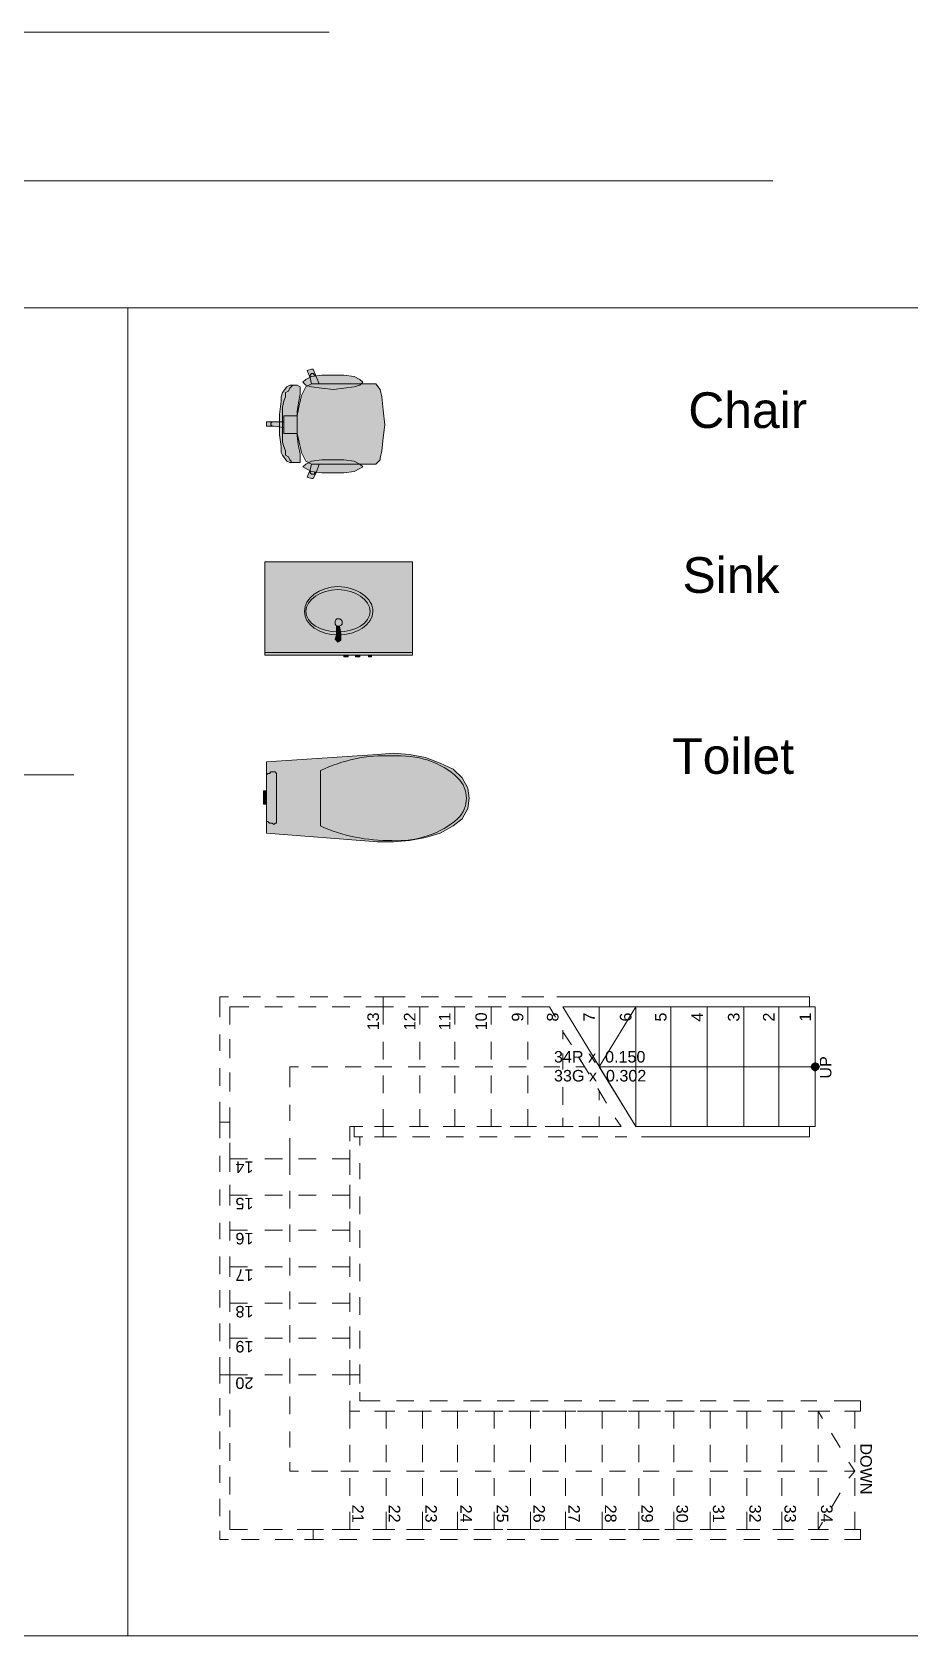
# Model space of a CAD drawing. Header units: inches. Extents: x 0.12 to 8.16, y 2.81 to 8.2.
# Drawn here: x 5.439 to 6.441, y 2.805 to 4.637 of the extents above; entities that cross this region are included whole.
import ezdxf

# ---------------------------------------------------------------- set-up
doc = ezdxf.new("R2010")
doc.units = ezdxf.units.IN
doc.header["$MEASUREMENT"] = 0
for name, color, linetype, true_color in [('PDF_Geometry', 7, 'Continuous', 0x029e21), ('PDF_Solid Fills', 7, 'Continuous', 0xffffff), ('PDF_Text', 7, 'Continuous', 0x5555ff)]:
    doc.layers.add(name, color=color, linetype=linetype, true_color=true_color)
doc.styles.add('PDF F1', font='arial.ttf')
doc.styles.add('PDF F2', font='arial.ttf')

msp = doc.modelspace()

# ---------------------------------------------------------------- hatches: boundary and pattern name
at = {"layer": 'PDF_Solid Fills', "transparency": 33554559}
for points in [[(5.8133, 4.235), (5.8217, 4.235), (5.83, 4.235), (5.8317, 4.235), (5.8367, 4.2283), (5.8367, 4.2283), (5.8383, 4.22), (5.84, 4.205), (5.84, 4.205), (5.8417, 4.1883), (5.7067, 4.1883), (5.7067, 4.1917), (5.7067, 4.1917), (5.715, 4.1917), (5.7267, 4.1917), (5.7267, 4.1983), (5.7333, 4.1983), (5.7417, 4.1983), (5.7433, 4.2067), (5.7467, 4.2217), (5.7517, 4.2317), (5.7583, 4.235), (5.7567, 4.2417), (5.7533, 4.25), (5.7533, 4.25), (5.7583, 4.2517), (5.76, 4.2517), (5.7633, 4.2433), (5.7667, 4.235)], [(5.7217, 4.2), (5.7233, 4.215), (5.7233, 4.22), (5.725, 4.225), (5.73, 4.2317), (5.7333, 4.2333), (5.7417, 4.2333), (5.745, 4.2317), (5.745, 4.2283), (5.745, 4.2233), (5.7433, 4.2133), (5.7417, 4.2033), (5.7417, 4.1883), (5.7217, 4.1883)], [(5.7833, 4.245), (5.795, 4.245), (5.8067, 4.2433), (5.8133, 4.24), (5.8167, 4.2367), (5.8133, 4.2333), (5.8067, 4.2317), (5.795, 4.23), (5.7833, 4.2283), (5.77, 4.23), (5.7583, 4.2317), (5.7517, 4.2333), (5.7483, 4.2367), (5.7517, 4.24), (5.7583, 4.2433), (5.77, 4.245)], [(5.8133, 4.1433), (5.7667, 4.1433), (5.7633, 4.1333), (5.76, 4.1267), (5.7583, 4.1267), (5.7533, 4.1283), (5.7533, 4.1283), (5.7567, 4.1367), (5.7583, 4.1433), (5.7517, 4.1467), (5.7467, 4.1567), (5.7433, 4.1717), (5.7417, 4.1783), (5.7333, 4.1783), (5.7267, 4.1783), (5.7267, 4.185), (5.715, 4.1867), (5.7067, 4.1867), (5.7067, 4.1867), (5.7067, 4.1883), (5.8417, 4.1883), (5.84, 4.1733), (5.84, 4.1733), (5.8383, 4.1583), (5.8367, 4.15), (5.8367, 4.1483), (5.8317, 4.1433), (5.83, 4.1433), (5.8217, 4.1433)], [(5.7217, 4.1767), (5.7217, 4.1883), (5.7417, 4.1883), (5.7417, 4.175), (5.7433, 4.1633), (5.745, 4.155), (5.745, 4.15), (5.745, 4.145), (5.7417, 4.145), (5.7333, 4.145), (5.73, 4.1467), (5.725, 4.1533), (5.7233, 4.1567), (5.7233, 4.1633)], [(5.7833, 4.1333), (5.77, 4.1333), (5.7583, 4.135), (5.7517, 4.1383), (5.7483, 4.14), (5.7517, 4.1433), (5.7583, 4.1467), (5.77, 4.1483), (5.7833, 4.1483), (5.795, 4.1483), (5.8067, 4.1467), (5.8133, 4.1433), (5.8167, 4.14), (5.8133, 4.1383), (5.8067, 4.135), (5.795, 4.1333)], [(5.7917, 3.9433), (5.7917, 3.9417), (5.7883, 3.94), (5.7867, 3.9417), (5.785, 3.9433), (5.7867, 3.9483), (5.7867, 3.95), (5.7867, 3.9583), (5.7883, 3.9583), (5.7883, 3.9583), (5.79, 3.9583), (5.79, 3.9583), (5.7917, 3.95), (5.7917, 3.9483)], [(5.87, 3.7133), (5.8517, 3.7117), (5.8333, 3.7117), (5.7067, 3.7217), (5.7067, 3.8033), (5.8333, 3.8117), (5.8517, 3.8133), (5.87, 3.8117), (5.8883, 3.8083), (5.905, 3.8017), (5.92, 3.795), (5.93, 3.785), (5.9367, 3.7733), (5.9383, 3.7617), (5.9367, 3.75), (5.93, 3.7383), (5.92, 3.73), (5.905, 3.7217), (5.8883, 3.7167)], [(5.7067, 3.7367), (5.7067, 3.7867), (5.7067, 3.7883), (5.7083, 3.79), (5.71, 3.79), (5.71, 3.79), (5.7117, 3.7917), (5.7133, 3.7917), (5.715, 3.7917), (5.715, 3.7917), (5.7167, 3.7917), (5.7167, 3.7917), (5.7183, 3.79), (5.7183, 3.7883), (5.7183, 3.7883), (5.7183, 3.7867), (5.7183, 3.785), (5.7183, 3.7833), (5.7183, 3.7783), (5.7183, 3.7733), (5.7183, 3.7667), (5.7183, 3.7617), (5.7183, 3.7567), (5.7183, 3.7517), (5.7183, 3.7467), (5.7183, 3.7417), (5.7183, 3.74), (5.7183, 3.7383), (5.7183, 3.7367), (5.7183, 3.735), (5.7183, 3.7333), (5.7167, 3.7333), (5.7167, 3.7333), (5.715, 3.7317), (5.715, 3.7317), (5.7133, 3.7333), (5.7117, 3.7333), (5.71, 3.7333), (5.71, 3.7333), (5.7083, 3.735), (5.7067, 3.735)]]:
    msp.add_hatch(color=256, dxfattribs=at).paths.add_polyline_path(points)
at = {"layer": 'PDF_Solid Fills', "true_color": 0xaaaaff, "transparency": 33554559}
msp.add_hatch(color=161, dxfattribs=at).paths.add_polyline_path([(6.3333, 3.46), (6.3367, 3.4583), (6.3383, 3.455), (6.3367, 3.4517), (6.3333, 3.45), (6.33, 3.4517), (6.3283, 3.455), (6.33, 3.4583)])

# ---------------------------------------------------------------- linework, layer by layer
at = {"layer": 'PDF_Geometry', "color": 253, "lineweight": 9, "true_color": 0xaaaaaa}
msp.add_lwpolyline([(4.22, 4.6367), (5.7783, 4.6367)], dxfattribs=at)
at = {"layer": 'PDF_Geometry', "color": 7, "lineweight": 13}
for points in [[(4.7517, 4.4667), (6.285, 4.4667)], [(3.6, 3.7883), (5.4867, 3.7883)]]:
    msp.add_lwpolyline(points, dxfattribs=at)
at = {"layer": 'PDF_Geometry', "color": 1, "lineweight": 13}
msp.add_lwpolyline([(8.1583, 2.805), (0.12, 2.805), (0.12, 4.3217), (3.5, 4.3217), (8.1583, 4.3217)], close=True, dxfattribs=at)
msp.add_lwpolyline([(5.5483, 4.3217), (5.5483, 2.805)], dxfattribs=at)
at = {"layer": 'PDF_Geometry', "lineweight": 9}
for points in [[(5.7667, 4.235), (5.7633, 4.2433), (5.7617, 4.245), (5.76, 4.2467), (5.7583, 4.2467), (5.7567, 4.245), (5.7567, 4.2433), (5.7567, 4.2417), (5.7533, 4.25), (5.7583, 4.2517), (5.76, 4.2517), (5.7633, 4.2433)], [(5.7533, 4.25), (5.7533, 4.25)], [(5.7367, 4.145), (5.735, 4.145), (5.735, 4.1467), (5.7333, 4.1483), (5.7317, 4.1517), (5.7283, 4.1533), (5.7283, 4.1583), (5.7267, 4.1633), (5.725, 4.1683), (5.725, 4.175), (5.725, 4.1817), (5.725, 4.1883), (5.725, 4.195), (5.725, 4.2017), (5.725, 4.2083), (5.7267, 4.215), (5.7283, 4.22), (5.7283, 4.225), (5.7317, 4.2267), (5.7333, 4.23), (5.735, 4.2317), (5.7367, 4.2333)], [(5.735, 4.2317), (5.735, 4.2317)], [(5.7583, 4.235), (5.7517, 4.2317), (5.7467, 4.2217), (5.7433, 4.2067), (5.7417, 4.1983), (5.7417, 4.1883), (5.7417, 4.1783), (5.7433, 4.1717), (5.7467, 4.1567), (5.7517, 4.1467), (5.7583, 4.1433)], [(5.7567, 4.245), (5.7567, 4.245)], [(5.7567, 4.2417), (5.7583, 4.235), (5.7667, 4.235), (5.8133, 4.235), (5.8217, 4.235), (5.83, 4.235), (5.8317, 4.235), (5.8367, 4.2283), (5.8383, 4.22), (5.84, 4.205), (5.8417, 4.1883), (5.84, 4.1733), (5.8383, 4.1583), (5.8367, 4.15), (5.8367, 4.1483), (5.8317, 4.1433), (5.83, 4.1433), (5.8217, 4.1433), (5.8133, 4.1433), (5.7667, 4.1433), (5.7583, 4.1433), (5.7567, 4.1367)], [(5.7583, 4.235), (5.7583, 4.235)], [(5.7617, 4.245), (5.7617, 4.245)], [(5.8367, 4.2283), (5.8367, 4.2283)], [(5.7417, 4.1983), (5.7333, 4.1983), (5.7267, 4.1983), (5.7267, 4.1917), (5.7267, 4.1883), (5.7267, 4.185), (5.7267, 4.1783), (5.7333, 4.1783), (5.7417, 4.1783)], [(5.84, 4.205), (5.84, 4.205)], [(5.715, 4.1867), (5.7067, 4.1867), (5.7067, 4.1883), (5.7067, 4.1917), (5.715, 4.1917)], [(5.7067, 4.1917), (5.7067, 4.1917)], [(5.7067, 4.1867), (5.7067, 4.1867)], [(5.7267, 4.185), (5.715, 4.1867), (5.7133, 4.1867), (5.7117, 4.1883), (5.7117, 4.19), (5.7133, 4.1917), (5.715, 4.1917), (5.7267, 4.1917)], [(5.7117, 4.1883), (5.7117, 4.1883)], [(5.7133, 4.1917), (5.7133, 4.1917)], [(5.7133, 4.1867), (5.7133, 4.1867)], [(5.84, 4.1733), (5.84, 4.1733)], [(5.7667, 4.1433), (5.7633, 4.1333), (5.7617, 4.1333), (5.7617, 4.1317), (5.76, 4.1317), (5.7583, 4.1317), (5.7567, 4.1333), (5.7567, 4.135), (5.7567, 4.1367), (5.7533, 4.1283), (5.7583, 4.1267), (5.76, 4.1267), (5.7633, 4.1333)], [(5.7583, 4.1433), (5.7583, 4.1433)], [(5.7533, 4.1283), (5.7533, 4.1283)], [(5.7567, 4.1333), (5.7567, 4.1333)]]:
    msp.add_lwpolyline(points, dxfattribs=at)
for points in [[(5.7433, 4.2133), (5.7417, 4.2033), (5.7417, 4.1883), (5.7417, 4.175), (5.7433, 4.1633), (5.745, 4.155), (5.745, 4.15), (5.745, 4.145), (5.7417, 4.145), (5.7333, 4.145), (5.73, 4.1467), (5.725, 4.1533), (5.7233, 4.1567), (5.7233, 4.1633), (5.7217, 4.1767), (5.7217, 4.1883), (5.7217, 4.2), (5.7233, 4.215), (5.7233, 4.22), (5.725, 4.225), (5.73, 4.2317), (5.7333, 4.2333), (5.7417, 4.2333), (5.745, 4.2317), (5.745, 4.2283), (5.745, 4.2233)], [(5.7833, 4.245), (5.77, 4.245), (5.7583, 4.2433), (5.7517, 4.24), (5.7483, 4.2367), (5.7517, 4.2333), (5.7583, 4.2317), (5.77, 4.23), (5.7833, 4.2283), (5.795, 4.23), (5.8067, 4.2317), (5.8133, 4.2333), (5.8167, 4.2367), (5.8133, 4.24), (5.8067, 4.2433), (5.795, 4.245)], [(5.7833, 4.1333), (5.77, 4.1333), (5.7583, 4.135), (5.7517, 4.1383), (5.7483, 4.14), (5.7517, 4.1433), (5.7583, 4.1467), (5.77, 4.1483), (5.7833, 4.1483), (5.795, 4.1483), (5.8067, 4.1467), (5.8133, 4.1433), (5.8167, 4.14), (5.8133, 4.1383), (5.8067, 4.135), (5.795, 4.1333)]]:
    msp.add_lwpolyline(points, close=True, dxfattribs=at)
at = {"layer": 'PDF_Geometry', "color": 6, "lineweight": 9}
for points in [[(5.8733, 3.925), (5.8733, 4.0317), (5.705, 4.0317), (5.705, 3.925)], [(5.7917, 3.9433), (5.7917, 3.9483), (5.7917, 3.95), (5.79, 3.9583), (5.7883, 3.9583), (5.7867, 3.9583), (5.7867, 3.95), (5.7867, 3.9483), (5.785, 3.9433), (5.7867, 3.9417), (5.7883, 3.94), (5.7917, 3.9417)], [(5.8, 3.925), (5.795, 3.925), (5.795, 3.9233), (5.8, 3.9233)], [(5.8133, 3.925), (5.8083, 3.925), (5.8083, 3.9233), (5.8133, 3.9233)], [(5.8267, 3.925), (5.8233, 3.925), (5.8233, 3.9233), (5.8267, 3.9233)], [(5.87, 3.7133), (5.8883, 3.7167), (5.905, 3.7217), (5.92, 3.73), (5.93, 3.7383), (5.9367, 3.75), (5.9383, 3.7617), (5.9367, 3.7733), (5.93, 3.785), (5.92, 3.795), (5.905, 3.8017), (5.8883, 3.8083), (5.87, 3.8117), (5.8517, 3.8133), (5.8333, 3.8117), (5.7067, 3.8033), (5.7067, 3.7217), (5.8333, 3.7117), (5.8517, 3.7117)], [(5.7067, 3.7367), (5.7067, 3.735), (5.7083, 3.735), (5.71, 3.7333), (5.7117, 3.7333), (5.7133, 3.7333), (5.715, 3.7317), (5.7167, 3.7333), (5.7183, 3.7333), (5.7183, 3.735), (5.7183, 3.7367), (5.7183, 3.7383), (5.7183, 3.74), (5.7183, 3.7417), (5.7183, 3.7467), (5.7183, 3.7517), (5.7183, 3.7567), (5.7183, 3.7617), (5.7183, 3.7667), (5.7183, 3.7733), (5.7183, 3.7783), (5.7183, 3.7833), (5.7183, 3.785), (5.7183, 3.7867), (5.7183, 3.7883), (5.7183, 3.79), (5.7167, 3.7917), (5.715, 3.7917), (5.7133, 3.7917), (5.7117, 3.7917), (5.71, 3.79), (5.7083, 3.79), (5.7067, 3.7883), (5.7067, 3.7867)], [(5.7033, 3.765), (5.7033, 3.7633), (5.7033, 3.7617), (5.7033, 3.76), (5.7067, 3.76), (5.7067, 3.7617), (5.7067, 3.7633), (5.7067, 3.765), (5.7067, 3.7683), (5.7067, 3.77), (5.7033, 3.77), (5.7033, 3.7683)]]:
    msp.add_lwpolyline(points, close=True, dxfattribs=at)
for points in [[(5.7883, 3.9583), (5.7883, 3.9583)], [(5.79, 3.9583), (5.79, 3.9583)], [(5.79, 3.9483), (5.79, 3.9467), (5.7867, 3.9467), (5.7867, 3.9483)], [(5.8733, 3.9283), (5.705, 3.9283)], [(5.715, 3.7917), (5.715, 3.7917)], [(5.7167, 3.7917), (5.7167, 3.7917)], [(5.7683, 3.7933), (5.7683, 3.7617), (5.7683, 3.73)], [(5.71, 3.79), (5.71, 3.79)], [(5.7183, 3.7883), (5.7183, 3.7883)], [(5.7067, 3.765), (5.7033, 3.765)], [(5.7033, 3.76), (5.7033, 3.76)], [(5.7033, 3.76), (5.7033, 3.7567), (5.7033, 3.755), (5.7067, 3.755), (5.7067, 3.7567), (5.7067, 3.76)], [(5.7067, 3.76), (5.7067, 3.76)], [(5.71, 3.7333), (5.71, 3.7333)], [(5.715, 3.7317), (5.715, 3.7317)], [(5.7167, 3.7333), (5.7167, 3.7333)]]:
    msp.add_lwpolyline(points, dxfattribs=at)
at = {"layer": 'PDF_Geometry', "color": 161, "lineweight": 13, "true_color": 0xaaaaff}
for points in [[(5.6633, 3.535), (5.6533, 3.535), (5.6533, 3.5117)], [(5.665, 3.505), (5.665, 3.5233), (5.6867, 3.5233)], [(5.7, 3.535), (5.68, 3.535)], [(5.705, 3.5233), (5.7233, 3.5233), (5.705, 3.5233), (5.725, 3.5233)], [(5.7383, 3.535), (5.7183, 3.535)], [(5.7433, 3.5233), (5.7617, 3.5233), (5.7433, 3.5233), (5.7633, 3.5233)], [(5.7767, 3.535), (5.7567, 3.535)], [(5.8017, 3.5233), (5.7817, 3.5233)], [(5.815, 3.535), (5.795, 3.535)], [(5.82, 3.5233), (5.84, 3.5233), (5.84, 3.5033), (5.84, 3.5233), (5.84, 3.5033), (5.84, 3.5233), (5.8517, 3.5233), (5.84, 3.5233), (5.82, 3.5233), (5.84, 3.5233), (5.84, 3.535), (5.83, 3.535)], [(5.865, 3.535), (5.84, 3.535), (5.84, 3.5233), (5.85, 3.5233)], [(5.8683, 3.5233), (5.8867, 3.5233)], [(5.9033, 3.535), (5.8833, 3.535)], [(5.9067, 3.5233), (5.925, 3.5233)], [(5.9417, 3.535), (5.9217, 3.535)], [(5.945, 3.5233), (5.9633, 3.5233), (5.975, 3.5233), (5.9633, 3.5233), (5.9633, 3.5033), (5.9633, 3.5233), (5.9517, 3.5233), (5.9633, 3.5233), (5.9633, 3.5033), (5.9633, 3.5233)], [(5.98, 3.535), (5.96, 3.535)], [(5.9833, 3.5233), (6.0017, 3.5233)], [(6.02, 3.5233), (6.03, 3.5233), (6.005, 3.5233), (6.005, 3.5033), (6.005, 3.5233), (5.9933, 3.5233), (6.005, 3.5233), (6.03, 3.5233)], [(6.0233, 3.535), (5.9983, 3.535)], [(6.0567, 3.5233), (6.045, 3.5233)], [(6.0983, 3.5233), (6.0867, 3.5233), (6.0867, 3.5133), (6.0867, 3.5233), (6.075, 3.5233)], [(6.1383, 3.5233), (6.1283, 3.5233), (6.1283, 3.5033), (6.1283, 3.5233), (6.1167, 3.5233)], [(6.18, 3.5233), (6.1683, 3.5233), (6.1683, 3.5033), (6.1683, 3.5233), (6.1583, 3.5233)], [(6.2217, 3.5233), (6.21, 3.5233), (6.21, 3.5033), (6.21, 3.5233), (6.1983, 3.5233)], [(6.2617, 3.5233), (6.2517, 3.5233), (6.2517, 3.5033), (6.2517, 3.5233), (6.24, 3.5233)], [(6.3033, 3.5233), (6.2917, 3.5233), (6.2917, 3.5033), (6.2917, 3.5233), (6.2817, 3.5233)], [(6.3333, 3.5033), (6.3333, 3.5233), (6.3217, 3.5233)], [(5.6533, 3.4917), (5.6533, 3.4733)], [(5.665, 3.4667), (5.665, 3.4867)], [(6.3333, 3.4633), (6.3333, 3.4833)], [(5.6533, 3.4533), (5.6533, 3.4333)], [(5.665, 3.4283), (5.665, 3.4483)], [(6.3333, 3.425), (6.3333, 3.445)], [(5.6533, 3.415), (5.6533, 3.3917), (5.665, 3.3917), (5.665, 3.4083)], [(5.665, 3.3733), (5.665, 3.3917), (5.6533, 3.3917), (5.6533, 3.3733)], [(5.83, 3.375), (5.84, 3.375), (5.84, 3.3867), (5.83, 3.3867), (5.84, 3.3867), (5.84, 3.4067), (5.84, 3.3867), (5.8517, 3.3867), (5.84, 3.3867), (5.84, 3.375), (5.855, 3.375)], [(5.83, 3.3867), (5.84, 3.3867), (5.84, 3.4067), (5.84, 3.3867), (5.8517, 3.3867)], [(5.89, 3.3867), (5.87, 3.3867), (5.8817, 3.3867), (5.8817, 3.4067), (5.8817, 3.3867), (5.8917, 3.3867), (5.8817, 3.3867), (5.8817, 3.4067), (5.8817, 3.3867), (5.87, 3.3867)], [(6.005, 3.3867), (5.9933, 3.3867), (6.005, 3.3867), (6.005, 3.4067), (6.005, 3.3867), (6.005, 3.4067), (6.005, 3.3867), (6.015, 3.3867), (6.005, 3.3867), (5.985, 3.3867)], [(6.1117, 3.3867), (6.0867, 3.3867), (6.0867, 3.3983), (6.0867, 3.3867), (6.075, 3.3867), (6.0867, 3.3867), (6.0867, 3.3983), (6.0867, 3.3867), (6.1117, 3.3867), (6.1017, 3.3867)], [(6.1283, 3.3867), (6.1283, 3.4067), (6.1283, 3.3867), (6.1383, 3.3867)], [(6.1583, 3.3867), (6.1683, 3.3867), (6.1683, 3.4067), (6.1683, 3.3867), (6.18, 3.3867)], [(6.1983, 3.3867), (6.21, 3.3867), (6.21, 3.4067), (6.21, 3.3867), (6.2217, 3.3867)], [(6.24, 3.3867), (6.2517, 3.3867), (6.2517, 3.4067), (6.2517, 3.3867), (6.2617, 3.3867)], [(6.2817, 3.3867), (6.2917, 3.3867), (6.2917, 3.4067), (6.2917, 3.3867), (6.3033, 3.3867)], [(6.3217, 3.3867), (6.3333, 3.3867), (6.3333, 3.4067)], [(5.8133, 3.365), (5.8133, 3.375), (5.8067, 3.375), (5.8067, 3.3867), (5.8017, 3.3867), (5.8017, 3.37)], [(5.8167, 3.3867), (5.8067, 3.3867), (5.8067, 3.375), (5.8167, 3.375)], [(5.8733, 3.375), (5.8933, 3.375)], [(5.9283, 3.3867), (5.9083, 3.3867)], [(5.9117, 3.375), (5.9317, 3.375)], [(5.9667, 3.3867), (5.9467, 3.3867)], [(5.95, 3.375), (5.97, 3.375)], [(5.99, 3.375), (6.0083, 3.375)], [(6.0433, 3.3867), (6.025, 3.3867)], [(6.0283, 3.375), (6.0467, 3.375)], [(6.0817, 3.3867), (6.0633, 3.3867)], [(6.0667, 3.375), (6.085, 3.375)], [(6.105, 3.375), (6.1183, 3.375)], [(5.6533, 3.3533), (5.6533, 3.335)], [(5.665, 3.335), (5.665, 3.3533)], [(5.8017, 3.3517), (5.8017, 3.3317)], [(5.8133, 3.3267), (5.8133, 3.345)], [(5.6533, 3.315), (5.6533, 3.2967)], [(5.665, 3.2967), (5.665, 3.315)], [(5.8017, 3.3117), (5.8017, 3.2933)], [(5.8133, 3.2867), (5.8133, 3.3067)], [(5.6533, 3.2767), (5.6533, 3.2583)], [(5.665, 3.2583), (5.665, 3.2767)], [(5.8017, 3.2733), (5.8017, 3.255)], [(5.8133, 3.2483), (5.8133, 3.2683)], [(5.6533, 3.2383), (5.6533, 3.2183)], [(5.665, 3.2183), (5.665, 3.2383), (5.665, 3.2267), (5.685, 3.2267), (5.665, 3.2267), (5.665, 3.215), (5.665, 3.2267), (5.665, 3.2383)], [(5.8017, 3.235), (5.8017, 3.2167)], [(5.8133, 3.21), (5.8133, 3.23)], [(5.6533, 3.2), (5.6533, 3.18)], [(5.665, 3.18), (5.665, 3.2)], [(5.8017, 3.1967), (5.8017, 3.185), (5.7817, 3.185), (5.8017, 3.185), (5.8017, 3.175), (5.8017, 3.185), (5.7817, 3.185), (5.8017, 3.185), (5.8017, 3.1967), (5.8017, 3.1783)], [(5.8133, 3.1717), (5.8133, 3.1917)], [(5.6533, 3.1617), (5.6533, 3.1417)], [(5.665, 3.1417), (5.665, 3.1617)], [(5.8017, 3.1583), (5.8017, 3.14)], [(5.8133, 3.1333), (5.8133, 3.1533)], [(5.6533, 3.1233), (5.6533, 3.1033), (5.665, 3.1033), (5.665, 3.1233)], [(5.665, 3.0817), (5.665, 3.1033), (5.685, 3.1033), (5.665, 3.1033), (5.685, 3.1033), (5.665, 3.1033), (5.665, 3.115), (5.665, 3.1033), (5.665, 3.0817), (5.665, 3.1033), (5.6533, 3.1033), (5.6533, 3.0933)], [(5.8017, 3.12), (5.8017, 3.1033), (5.8133, 3.1033), (5.8133, 3.115)], [(5.8133, 3.0933), (5.8133, 3.1033), (5.8017, 3.1033), (5.8017, 3.0933)], [(5.8367, 3.0733), (5.8133, 3.0733), (5.8133, 3.0833)], [(5.6533, 3.0767), (5.6533, 3.0567)], [(5.665, 3.0633), (5.665, 3.0433)], [(5.8017, 3.0733), (5.8017, 3.0617), (5.8017, 3.0417), (5.8017, 3.0617), (5.8017, 3.0733), (5.8017, 3.0617), (5.8117, 3.0617)], [(5.83, 3.0617), (5.85, 3.0617)], [(5.875, 3.0733), (5.855, 3.0733)], [(5.8683, 3.0617), (5.8883, 3.0617)], [(5.9133, 3.0733), (5.8933, 3.0733)], [(5.9067, 3.0617), (5.9267, 3.0617)], [(5.9517, 3.0733), (5.9317, 3.0733)], [(5.945, 3.0617), (5.965, 3.0617)], [(5.99, 3.0733), (5.97, 3.0733)], [(5.9833, 3.0617), (6.0033, 3.0617)], [(6.0283, 3.0733), (6.0083, 3.0733)], [(6.0217, 3.0617), (6.0417, 3.0617)], [(6.0667, 3.0733), (6.0467, 3.0733)], [(6.0617, 3.0617), (6.08, 3.0617)], [(6.1, 3.0617), (6.09, 3.0617), (6.09, 3.0417), (6.09, 3.0617), (6.0783, 3.0617), (6.09, 3.0617), (6.09, 3.0417), (6.09, 3.0617), (6.1, 3.0617), (6.1183, 3.0617)], [(6.105, 3.0733), (6.0867, 3.0733)], [(6.1433, 3.0733), (6.125, 3.0733)], [(6.1383, 3.0617), (6.1567, 3.0617)], [(6.1817, 3.0733), (6.1633, 3.0733)], [(6.1767, 3.0617), (6.195, 3.0617)], [(6.22, 3.0733), (6.2017, 3.0733)], [(6.215, 3.0617), (6.2333, 3.0617)], [(6.2583, 3.0733), (6.24, 3.0733)], [(6.2533, 3.0617), (6.2717, 3.0617)], [(6.2967, 3.0733), (6.2783, 3.0733)], [(6.2917, 3.0617), (6.31, 3.0617)], [(6.335, 3.0733), (6.3167, 3.0733)], [(6.33, 3.0617), (6.35, 3.0617)], [(6.3683, 3.0617), (6.3783, 3.0617), (6.385, 3.0617), (6.385, 3.0733), (6.3783, 3.0733), (6.355, 3.0733)], [(5.6533, 3.0383), (5.6533, 3.0183)], [(5.665, 3.025), (5.665, 3.005)], [(5.6533, 3), (5.6533, 2.98)], [(5.665, 2.9867), (5.665, 2.9667)], [(5.6533, 2.9617), (5.6533, 2.9417)], [(5.6833, 2.9267), (5.665, 2.9267), (5.665, 2.9483)], [(5.925, 2.9267), (5.925, 2.9467), (5.925, 2.9267), (5.9367, 2.9267), (5.925, 2.9267), (5.925, 2.9467), (5.925, 2.9267), (5.915, 2.9267), (5.925, 2.9267), (5.905, 2.9267)], [(6.0783, 2.9267), (6.09, 2.9267), (6.1, 2.9267), (6.09, 2.9267), (6.09, 2.9467), (6.09, 2.9267), (6.0783, 2.9267), (6.06, 2.9267), (6.0483, 2.9267), (6.0383, 2.9267), (6.0483, 2.9267), (6.0483, 2.9467), (6.0483, 2.9267), (6.06, 2.9267)], [(6.2317, 2.9267), (6.2133, 2.9267), (6.2017, 2.9267), (6.2133, 2.9267), (6.2133, 2.9467), (6.2133, 2.9267), (6.2233, 2.9267), (6.2133, 2.9267), (6.2133, 2.9467), (6.2133, 2.9267)], [(6.3667, 2.915), (6.3783, 2.915), (6.385, 2.915), (6.385, 2.9267), (6.3783, 2.9267), (6.3667, 2.9267), (6.3783, 2.9267), (6.3783, 2.9467), (6.3783, 2.9267), (6.3667, 2.9267)], [(5.6533, 2.925), (5.6533, 2.915), (5.6633, 2.915)], [(5.6783, 2.915), (5.6983, 2.915)], [(5.7233, 2.9267), (5.7033, 2.9267)], [(5.7167, 2.915), (5.7367, 2.915)], [(5.75, 2.915), (5.76, 2.915), (5.76, 2.9267), (5.7417, 2.9267)], [(5.7717, 2.9267), (5.76, 2.9267), (5.76, 2.915), (5.7717, 2.915)], [(5.81, 2.9267), (5.79, 2.9267)], [(5.79, 2.915), (5.81, 2.915)], [(5.8483, 2.9267), (5.8283, 2.9267)], [(5.8283, 2.915), (5.8483, 2.915)], [(5.8867, 2.9267), (5.8667, 2.9267)], [(5.8667, 2.915), (5.8867, 2.915)], [(5.905, 2.915), (5.925, 2.915)], [(5.9633, 2.9267), (5.9433, 2.9267)], [(5.9433, 2.915), (5.9633, 2.915)], [(6.0017, 2.9267), (5.9817, 2.9267)], [(5.9817, 2.915), (6.0017, 2.915)], [(6.04, 2.9267), (6.02, 2.9267)], [(6.02, 2.915), (6.04, 2.915)], [(6.06, 2.915), (6.0783, 2.915)], [(6.1167, 2.9267), (6.0983, 2.9267)], [(6.0983, 2.915), (6.1167, 2.915)], [(6.155, 2.9267), (6.1367, 2.9267)], [(6.1367, 2.915), (6.155, 2.915)], [(6.1933, 2.9267), (6.175, 2.9267)], [(6.175, 2.915), (6.1933, 2.915)], [(6.2133, 2.915), (6.2317, 2.915)], [(6.27, 2.9267), (6.2517, 2.9267)], [(6.2517, 2.915), (6.27, 2.915)], [(6.3083, 2.9267), (6.29, 2.9267)], [(6.29, 2.915), (6.3083, 2.915)], [(6.3483, 2.9267), (6.3283, 2.9267)], [(6.3283, 2.915), (6.3483, 2.915)]]:
    msp.add_lwpolyline(points, dxfattribs=at)
for points in [[(5.665, 3.5033), (5.665, 3.5233), (5.685, 3.5233), (5.665, 3.5233)], [(5.7817, 3.5233), (5.8017, 3.5233)], [(5.87, 3.5233), (5.8817, 3.5233), (5.8817, 3.5033), (5.8817, 3.5233), (5.8917, 3.5233), (5.8817, 3.5233), (5.8817, 3.5033), (5.8817, 3.5233)], [(5.9117, 3.5233), (5.9217, 3.5233), (5.9217, 3.5033), (5.9217, 3.5233), (5.9333, 3.5233), (5.9217, 3.5233), (5.9217, 3.5033), (5.9217, 3.5233)], [(6.005, 3.5233), (6.005, 3.5033)], [(5.665, 3.465), (5.665, 3.485)], [(5.84, 3.4833), (5.84, 3.4633)], [(5.84, 3.4833), (5.84, 3.4633)], [(5.8817, 3.4833), (5.8817, 3.4633)], [(5.8817, 3.4833), (5.8817, 3.4633)], [(5.9217, 3.4833), (5.9217, 3.4633)], [(5.9217, 3.4833), (5.9217, 3.4633)], [(5.9633, 3.4833), (5.9633, 3.4633)], [(5.9633, 3.4833), (5.9633, 3.4633)], [(6.005, 3.4833), (6.005, 3.4633)], [(6.005, 3.4833), (6.005, 3.4633)], [(6.045, 3.4967), (6.045, 3.4867)], [(6.045, 3.4967), (6.045, 3.4867)], [(6.0867, 3.4983), (6.0867, 3.4783)], [(6.1283, 3.4833), (6.1283, 3.4633)], [(6.1683, 3.4833), (6.1683, 3.4633)], [(6.21, 3.4833), (6.21, 3.4633)], [(6.2517, 3.4833), (6.2517, 3.4633)], [(6.2917, 3.4833), (6.2917, 3.4633)], [(6.045, 3.47), (6.045, 3.4517)], [(6.045, 3.47), (6.045, 3.4517)], [(6.0867, 3.465), (6.0867, 3.455)], [(5.665, 3.4267), (5.665, 3.4467)], [(5.84, 3.445), (5.84, 3.425)], [(5.84, 3.445), (5.84, 3.425)], [(5.8817, 3.445), (5.8817, 3.425)], [(5.8817, 3.445), (5.8817, 3.425)], [(5.9217, 3.445), (5.9217, 3.425)], [(5.9217, 3.445), (5.9217, 3.425)], [(5.9633, 3.445), (5.9633, 3.425)], [(5.9633, 3.445), (5.9633, 3.425)], [(6.005, 3.445), (6.005, 3.425)], [(6.005, 3.445), (6.005, 3.425)], [(6.1283, 3.445), (6.1283, 3.425)], [(6.1683, 3.445), (6.1683, 3.425)], [(6.21, 3.445), (6.21, 3.425)], [(6.2517, 3.445), (6.2517, 3.425)], [(6.2917, 3.445), (6.2917, 3.425)], [(6.045, 3.4317), (6.045, 3.4117)], [(6.045, 3.4317), (6.045, 3.4117)], [(6.0867, 3.4283), (6.0867, 3.4167)], [(6.0867, 3.4283), (6.0867, 3.4167)], [(5.665, 3.3883), (5.665, 3.4067)], [(5.9217, 3.4067), (5.9217, 3.3867), (5.9117, 3.3867), (5.9217, 3.3867), (5.9217, 3.4067), (5.9217, 3.3867), (5.9333, 3.3867), (5.9217, 3.3867)], [(5.9633, 3.4067), (5.9633, 3.3867), (5.9517, 3.3867), (5.9633, 3.3867), (5.9633, 3.4067), (5.9633, 3.3867), (5.975, 3.3867), (5.9633, 3.3867)], [(6.045, 3.3967), (6.045, 3.3867), (6.035, 3.3867), (6.045, 3.3867), (6.045, 3.3967), (6.045, 3.3867), (6.0567, 3.3867), (6.045, 3.3867)], [(5.8117, 3.3867), (5.8017, 3.3867), (5.8017, 3.3767), (5.8017, 3.3867)], [(5.665, 3.3383), (5.665, 3.35), (5.685, 3.35), (5.665, 3.35), (5.665, 3.3683), (5.665, 3.35), (5.685, 3.35), (5.665, 3.35)], [(5.7817, 3.35), (5.8017, 3.35), (5.8017, 3.3383), (5.8017, 3.35), (5.7817, 3.35), (5.8017, 3.35), (5.8017, 3.36), (5.8017, 3.35)], [(5.705, 3.35), (5.725, 3.35)], [(5.705, 3.35), (5.725, 3.35)], [(5.7433, 3.35), (5.7633, 3.35)], [(5.7433, 3.35), (5.7633, 3.35)], [(5.665, 3.2983), (5.665, 3.3083), (5.685, 3.3083), (5.665, 3.3083), (5.665, 3.32), (5.665, 3.3083), (5.685, 3.3083), (5.665, 3.3083)], [(5.7817, 3.3083), (5.8017, 3.3083), (5.8017, 3.2983), (5.8017, 3.3083), (5.7817, 3.3083), (5.8017, 3.3083), (5.8017, 3.32), (5.8017, 3.3083)], [(5.705, 3.3083), (5.725, 3.3083)], [(5.705, 3.3083), (5.725, 3.3083)], [(5.7433, 3.3083), (5.7633, 3.3083)], [(5.7433, 3.3083), (5.7633, 3.3083)], [(5.665, 3.2567), (5.665, 3.2683), (5.685, 3.2683), (5.665, 3.2683), (5.665, 3.2783), (5.665, 3.2683), (5.685, 3.2683), (5.665, 3.2683)], [(5.705, 3.2683), (5.725, 3.2683)], [(5.705, 3.2683), (5.725, 3.2683)], [(5.7433, 3.2683), (5.7633, 3.2683)], [(5.7433, 3.2683), (5.7633, 3.2683)], [(5.7817, 3.2683), (5.8017, 3.2683), (5.8017, 3.2567), (5.8017, 3.2683), (5.7817, 3.2683), (5.8017, 3.2683), (5.8017, 3.2783), (5.8017, 3.2683)], [(5.665, 3.2267), (5.685, 3.2267)], [(5.705, 3.2267), (5.725, 3.2267)], [(5.705, 3.2267), (5.725, 3.2267)], [(5.7433, 3.2267), (5.7633, 3.2267)], [(5.7433, 3.2267), (5.7633, 3.2267)], [(5.7817, 3.2267), (5.8017, 3.2267), (5.8017, 3.215), (5.8017, 3.2267), (5.7817, 3.2267), (5.8017, 3.2267), (5.8017, 3.2383), (5.8017, 3.2267)], [(5.665, 3.175), (5.665, 3.185), (5.685, 3.185), (5.665, 3.185), (5.665, 3.1967), (5.665, 3.185), (5.685, 3.185), (5.665, 3.185)], [(5.705, 3.185), (5.725, 3.185)], [(5.705, 3.185), (5.725, 3.185)], [(5.7433, 3.185), (5.7633, 3.185)], [(5.7433, 3.185), (5.7633, 3.185)], [(5.665, 3.1333), (5.665, 3.145), (5.685, 3.145), (5.665, 3.145), (5.665, 3.155), (5.665, 3.145), (5.685, 3.145), (5.665, 3.145)], [(5.7817, 3.145), (5.8017, 3.145), (5.8017, 3.1333), (5.8017, 3.145), (5.7817, 3.145), (5.8017, 3.145), (5.8017, 3.155), (5.8017, 3.145)], [(5.705, 3.145), (5.725, 3.145)], [(5.705, 3.145), (5.725, 3.145)], [(5.7433, 3.145), (5.7633, 3.145)], [(5.7433, 3.145), (5.7633, 3.145)], [(5.7817, 3.1033), (5.8017, 3.1033), (5.8017, 3.0917), (5.8017, 3.1033), (5.7817, 3.1033), (5.8017, 3.1033), (5.8017, 3.115), (5.8017, 3.1033)], [(5.705, 3.1033), (5.725, 3.1033)], [(5.705, 3.1033), (5.725, 3.1033)], [(5.7433, 3.1033), (5.7633, 3.1033)], [(5.7433, 3.1033), (5.7633, 3.1033)], [(5.665, 3.0433), (5.665, 3.0633)], [(5.8017, 3.0417), (5.8017, 3.0617), (5.8133, 3.0617), (5.8017, 3.0617)], [(5.8433, 3.0417), (5.8433, 3.0617), (5.8533, 3.0617), (5.8433, 3.0617), (5.8433, 3.0417), (5.8433, 3.0617), (5.8317, 3.0617), (5.8433, 3.0617)], [(5.885, 3.0417), (5.885, 3.0617), (5.895, 3.0617), (5.885, 3.0617), (5.885, 3.0417), (5.885, 3.0617), (5.8733, 3.0617), (5.885, 3.0617)], [(5.925, 3.0417), (5.925, 3.0617), (5.9367, 3.0617), (5.925, 3.0617), (5.925, 3.0417), (5.925, 3.0617), (5.915, 3.0617), (5.925, 3.0617)], [(5.9667, 3.0417), (5.9667, 3.0617), (5.9767, 3.0617), (5.9667, 3.0617), (5.9667, 3.0417), (5.9667, 3.0617), (5.955, 3.0617), (5.9667, 3.0617)], [(6.0083, 3.0417), (6.0083, 3.0617), (6.0183, 3.0617), (6.0083, 3.0617), (6.0083, 3.0417), (6.0083, 3.0617), (5.9967, 3.0617), (6.0083, 3.0617)], [(6.0483, 3.0417), (6.0483, 3.0617), (6.06, 3.0617), (6.0483, 3.0617), (6.0483, 3.0417), (6.0483, 3.0617), (6.0383, 3.0617), (6.0483, 3.0617)], [(6.1317, 3.0417), (6.1317, 3.0617), (6.1417, 3.0617), (6.1317, 3.0617), (6.1317, 3.0417), (6.1317, 3.0617), (6.12, 3.0617), (6.1317, 3.0617)], [(6.1717, 3.0417), (6.1717, 3.0617), (6.1833, 3.0617), (6.1717, 3.0617), (6.1717, 3.0417), (6.1717, 3.0617), (6.1617, 3.0617), (6.1717, 3.0617)], [(6.2133, 3.0417), (6.2133, 3.0617), (6.2233, 3.0617), (6.2133, 3.0617), (6.2133, 3.0417), (6.2133, 3.0617), (6.2017, 3.0617), (6.2133, 3.0617)], [(6.255, 3.0417), (6.255, 3.0617), (6.265, 3.0617), (6.255, 3.0617), (6.255, 3.0417), (6.255, 3.0617), (6.2433, 3.0617), (6.255, 3.0617)], [(6.295, 3.0417), (6.295, 3.0617), (6.3067, 3.0617), (6.295, 3.0617), (6.295, 3.0417), (6.295, 3.0617), (6.285, 3.0617), (6.295, 3.0617)], [(6.3367, 3.0417), (6.3367, 3.0617), (6.3467, 3.0617), (6.3367, 3.0617), (6.3367, 3.0417), (6.3367, 3.0617), (6.325, 3.0617), (6.3367, 3.0617)], [(6.3667, 3.0617), (6.3783, 3.0617), (6.3783, 3.0417), (6.3783, 3.0617)], [(5.665, 3.005), (5.665, 3.025)], [(5.8017, 3.0033), (5.8017, 3.0233)], [(5.8017, 3.0033), (5.8017, 3.0233)], [(5.8433, 3.0033), (5.8433, 3.0233)], [(5.8433, 3.0033), (5.8433, 3.0233)], [(5.885, 3.0033), (5.885, 3.0233)], [(5.885, 3.0033), (5.885, 3.0233)], [(5.925, 3.0033), (5.925, 3.0233)], [(5.925, 3.0033), (5.925, 3.0233)], [(5.9667, 3.0033), (5.9667, 3.0233)], [(5.9667, 3.0033), (5.9667, 3.0233)], [(6.0083, 3.0033), (6.0083, 3.0233)], [(6.0083, 3.0033), (6.0083, 3.0233)], [(6.0483, 3.0033), (6.0483, 3.0233)], [(6.0483, 3.0033), (6.0483, 3.0233)], [(6.09, 3.0033), (6.09, 3.0233)], [(6.09, 3.0033), (6.09, 3.0233)], [(6.1317, 3.0033), (6.1317, 3.0233)], [(6.1317, 3.0033), (6.1317, 3.0233)], [(6.1717, 3.0033), (6.1717, 3.0233)], [(6.1717, 3.0033), (6.1717, 3.0233)], [(6.2133, 3.0033), (6.2133, 3.0233)], [(6.2133, 3.0033), (6.2133, 3.0233)], [(6.255, 3.0033), (6.255, 3.0233)], [(6.255, 3.0033), (6.255, 3.0233)], [(6.295, 3.0033), (6.295, 3.0233)], [(6.295, 3.0033), (6.295, 3.0233)], [(6.3367, 3.0033), (6.3367, 3.0233)], [(6.3367, 3.0033), (6.3367, 3.0233)], [(6.3783, 3.0233), (6.3783, 3.0033)], [(5.665, 2.9667), (5.665, 2.9867)], [(5.8017, 2.965), (5.8017, 2.985)], [(5.8017, 2.965), (5.8017, 2.985)], [(5.8433, 2.965), (5.8433, 2.985)], [(5.8433, 2.965), (5.8433, 2.985)], [(5.885, 2.965), (5.885, 2.985)], [(5.885, 2.965), (5.885, 2.985)], [(5.925, 2.965), (5.925, 2.985)], [(5.925, 2.965), (5.925, 2.985)], [(5.9667, 2.965), (5.9667, 2.985)], [(5.9667, 2.965), (5.9667, 2.985)], [(6.0083, 2.965), (6.0083, 2.985)], [(6.0083, 2.965), (6.0083, 2.985)], [(6.0483, 2.965), (6.0483, 2.985)], [(6.0483, 2.965), (6.0483, 2.985)], [(6.09, 2.965), (6.09, 2.985)], [(6.09, 2.965), (6.09, 2.985)], [(6.1317, 2.965), (6.1317, 2.985)], [(6.1317, 2.965), (6.1317, 2.985)], [(6.1717, 2.965), (6.1717, 2.985)], [(6.1717, 2.965), (6.1717, 2.985)], [(6.2133, 2.965), (6.2133, 2.985)], [(6.2133, 2.965), (6.2133, 2.985)], [(6.255, 2.965), (6.255, 2.985)], [(6.255, 2.965), (6.255, 2.985)], [(6.295, 2.965), (6.295, 2.985)], [(6.295, 2.965), (6.295, 2.985)], [(6.3367, 2.965), (6.3367, 2.985)], [(6.3367, 2.965), (6.3367, 2.985)], [(6.3783, 2.985), (6.3783, 2.965)], [(5.685, 2.9267), (5.665, 2.9267), (5.665, 2.9467), (5.665, 2.9267)], [(5.8017, 2.9267), (5.8017, 2.9467), (5.8017, 2.9267), (5.7817, 2.9267), (5.8017, 2.9267), (5.8017, 2.9467), (5.8017, 2.9267), (5.8133, 2.9267)], [(5.8533, 2.9267), (5.8433, 2.9267), (5.8433, 2.9467), (5.8433, 2.9267), (5.8317, 2.9267), (5.8433, 2.9267), (5.8433, 2.9467), (5.8433, 2.9267)], [(5.895, 2.9267), (5.885, 2.9267), (5.885, 2.9467), (5.885, 2.9267), (5.8733, 2.9267), (5.885, 2.9267), (5.885, 2.9467), (5.885, 2.9267)], [(5.9767, 2.9267), (5.9667, 2.9267), (5.9667, 2.9467), (5.9667, 2.9267), (5.955, 2.9267), (5.9667, 2.9267), (5.9667, 2.9467), (5.9667, 2.9267)], [(6.0183, 2.9267), (6.0083, 2.9267), (6.0083, 2.9467), (6.0083, 2.9267), (5.9967, 2.9267), (6.0083, 2.9267), (6.0083, 2.9467), (6.0083, 2.9267)], [(6.0483, 2.9267), (6.0483, 2.9467)], [(6.09, 2.9267), (6.09, 2.9467)], [(6.1417, 2.9267), (6.1317, 2.9267), (6.1317, 2.9467), (6.1317, 2.9267), (6.12, 2.9267), (6.1317, 2.9267), (6.1317, 2.9467), (6.1317, 2.9267)], [(6.1833, 2.9267), (6.1717, 2.9267), (6.1717, 2.9467), (6.1717, 2.9267), (6.1617, 2.9267), (6.1717, 2.9267), (6.1717, 2.9467), (6.1717, 2.9267)], [(6.265, 2.9267), (6.255, 2.9267), (6.255, 2.9467), (6.255, 2.9267), (6.2433, 2.9267), (6.255, 2.9267), (6.255, 2.9467), (6.255, 2.9267)], [(6.3067, 2.9267), (6.295, 2.9267), (6.295, 2.9467), (6.295, 2.9267), (6.285, 2.9267), (6.295, 2.9267), (6.295, 2.9467), (6.295, 2.9267)], [(6.3467, 2.9267), (6.3367, 2.9267), (6.3367, 2.9467), (6.3367, 2.9267), (6.325, 2.9267), (6.3367, 2.9267), (6.3367, 2.9467), (6.3367, 2.9267)], [(5.725, 2.9267), (5.705, 2.9267)], [(5.7633, 2.9267), (5.7433, 2.9267)]]:
    msp.add_lwpolyline(points, close=True, dxfattribs=at)
at = {"layer": 'PDF_Geometry', "color": 171, "lineweight": 13, "true_color": 0x8080ff}
for points in [[(6.0367, 3.5117), (6.03, 3.5233)], [(6.1283, 3.5233), (6.1683, 3.5233), (6.1683, 3.3867), (6.1283, 3.3867), (6.0867, 3.455), (6.0867, 3.5233), (6.0867, 3.455), (6.1283, 3.5233), (6.0867, 3.5233), (6.045, 3.5233), (6.3267, 3.5233), (6.3267, 3.535), (6.0383, 3.535)], [(6.135, 3.375), (6.3267, 3.375), (6.3267, 3.3867), (6.1283, 3.3867), (6.1283, 3.5233), (6.1283, 3.3867), (6.045, 3.5233)], [(6.055, 3.48), (6.045, 3.495)], [(6.075, 3.4467), (6.065, 3.4633)], [(5.7433, 3.455), (5.7333, 3.455), (5.7333, 3.4317)], [(5.7767, 3.455), (5.7583, 3.455)], [(5.815, 3.455), (5.7967, 3.455)], [(5.85, 3.455), (5.84, 3.455), (5.83, 3.455)], [(5.8883, 3.455), (5.8683, 3.455)], [(5.9267, 3.455), (5.9067, 3.455)], [(5.965, 3.455), (5.945, 3.455)], [(6.0033, 3.455), (5.9833, 3.455)], [(6.0417, 3.455), (6.0233, 3.455)], [(6.07, 3.455), (6.06, 3.455)], [(6.3333, 3.455), (6.2917, 3.455), (6.0867, 3.455)], [(6.095, 3.4133), (6.085, 3.43)], [(5.7333, 3.4117), (5.7333, 3.3933)], [(6.1117, 3.3867), (6.105, 3.3967)], [(5.7333, 3.3733), (5.7333, 3.35), (5.7333, 3.3317)], [(5.7333, 3.3133), (5.7333, 3.2933)], [(5.7333, 3.275), (5.7333, 3.255)], [(5.7333, 3.2367), (5.7333, 3.2167)], [(5.7333, 3.1983), (5.7333, 3.1783)], [(5.7333, 3.16), (5.7333, 3.14)], [(5.7333, 3.1217), (5.7333, 3.1033), (5.7333, 3.0933)], [(5.7333, 3.0783), (5.7333, 3.0583)], [(6.3417, 3.0533), (6.3367, 3.0617)], [(5.7333, 3.0383), (5.7333, 3.02)], [(6.3617, 3.02), (6.3517, 3.0367)], [(5.7333, 3.0033), (5.7333, 2.9933), (5.7433, 2.9933)], [(5.7583, 2.9933), (5.7767, 2.9933)], [(5.7917, 2.9933), (5.8017, 2.9933), (5.8117, 2.9933)], [(5.8283, 2.9933), (5.8483, 2.9933)], [(5.8667, 2.9933), (5.8867, 2.9933)], [(5.905, 2.9933), (5.925, 2.9933)], [(5.945, 2.9933), (5.9633, 2.9933)], [(5.9833, 2.9933), (6.0017, 2.9933)], [(6.0217, 2.9933), (6.04, 2.9933)], [(6.06, 2.9933), (6.0783, 2.9933)], [(6.0983, 2.9933), (6.1167, 2.9933)], [(6.1367, 2.9933), (6.155, 2.9933)], [(6.175, 2.9933), (6.1933, 2.9933)], [(6.2133, 2.9933), (6.2333, 2.9933)], [(6.2517, 2.9933), (6.2717, 2.9933)], [(6.29, 2.9933), (6.31, 2.9933)], [(6.3267, 2.9933), (6.3367, 2.9933), (6.3467, 2.9933)], [(6.3667, 2.9933), (6.3783, 2.9933), (6.3717, 3.0033)], [(6.3717, 2.985), (6.3783, 2.9933)], [(6.3517, 2.9517), (6.3617, 2.9683)], [(6.3367, 2.9267), (6.3417, 2.935)]]:
    msp.add_lwpolyline(points, dxfattribs=at)
for points in [[(6.21, 3.3867), (6.21, 3.5233), (6.1683, 3.5233), (6.1683, 3.3867)], [(6.2517, 3.3867), (6.2517, 3.5233), (6.21, 3.5233), (6.21, 3.3867)], [(6.2917, 3.3867), (6.2917, 3.5233), (6.2517, 3.5233), (6.2517, 3.3867)], [(6.3333, 3.3867), (6.3333, 3.5233), (6.2917, 3.5233), (6.2917, 3.3867)], [(6.3333, 3.46), (6.33, 3.4583), (6.3283, 3.455), (6.33, 3.4517), (6.3333, 3.45), (6.3367, 3.4517), (6.3383, 3.455), (6.3367, 3.4583)]]:
    msp.add_lwpolyline(points, close=True, dxfattribs=at)
at = {"layer": 'PDF_Geometry', "color": 6, "lineweight": 9}
for points in [[(5.75, 3.975), (5.75, 3.99), (5.7667, 4.0033), (5.7883, 4.0033)], [(5.7517, 3.975), (5.7517, 3.9883), (5.7683, 4), (5.7883, 4)], [(5.7883, 4.0033), (5.81, 4.0033), (5.8283, 3.99), (5.8283, 3.975)], [(5.7883, 4), (5.8083, 4), (5.825, 3.9883), (5.825, 3.975)], [(5.7883, 3.9483), (5.7667, 3.9483), (5.75, 3.96), (5.75, 3.975)], [(5.7883, 3.9517), (5.7683, 3.9517), (5.7517, 3.9617), (5.7517, 3.975)], [(5.8283, 3.975), (5.8283, 3.96), (5.81, 3.9483), (5.7883, 3.9483)], [(5.825, 3.975), (5.825, 3.9617), (5.8083, 3.9517), (5.7883, 3.9517)], [(5.785, 3.9617), (5.785, 3.965), (5.7867, 3.9667), (5.7883, 3.9667)], [(5.7883, 3.9583), (5.7867, 3.9583), (5.785, 3.96), (5.785, 3.9617)], [(5.7883, 3.9667), (5.7917, 3.9667), (5.7933, 3.965), (5.7933, 3.9617)], [(5.7933, 3.9617), (5.7933, 3.96), (5.7917, 3.9583), (5.7883, 3.9583)], [(5.7867, 3.95), (5.7867, 3.9517), (5.7883, 3.9517), (5.79, 3.9517)], [(5.7867, 3.9483), (5.7867, 3.95), (5.7883, 3.95), (5.7883, 3.95)], [(5.7883, 3.95), (5.79, 3.95), (5.79, 3.95), (5.79, 3.9483)], [(5.79, 3.9517), (5.79, 3.9517), (5.7917, 3.95), (5.7917, 3.95)], [(5.7683, 3.7933), (5.7933, 3.805), (5.8217, 3.8117), (5.85, 3.81)], [(5.85, 3.81), (5.8783, 3.8117), (5.9067, 3.8033), (5.925, 3.785)], [(5.925, 3.785), (5.9317, 3.7783), (5.935, 3.77), (5.935, 3.7617)], [(5.935, 3.7617), (5.935, 3.7533), (5.9317, 3.745), (5.925, 3.7383)], [(5.925, 3.7383), (5.9067, 3.7217), (5.8783, 3.7117), (5.85, 3.7133)], [(5.85, 3.7133), (5.8217, 3.7133), (5.7933, 3.7183), (5.7683, 3.73)]]:
    msp.add_open_spline(points, degree=3, dxfattribs=at)
at = {"layer": 'PDF_Solid Fills', "lineweight": 25, "transparency": 33554559}
for points in [[(5.705, 4.0317), (5.8733, 4.0317), (5.705, 3.925), (5.8733, 3.925)], [(5.795, 3.925), (5.8, 3.925), (5.795, 3.9233), (5.8, 3.9233)], [(5.8083, 3.925), (5.8133, 3.925), (5.8083, 3.9233), (5.8133, 3.9233)], [(5.8233, 3.925), (5.8267, 3.925), (5.8233, 3.9233), (5.8267, 3.9233)], [(5.7033, 3.77), (5.7067, 3.77), (5.7033, 3.755), (5.7067, 3.755)]]:
    msp.add_solid(points, dxfattribs=at)

# ---------------------------------------------------------------- texts
at = {"layer": 'PDF_Text', "color": 7, "char_height": 0.04072, "attachment_point": 4, "style": 'PDF F2'}
for s, insert in [('Chair', (6.1883, 4.2046)), ('Sink', (6.1817, 4.0163)), ('Toilet', (6.17, 3.8096))]:
    msp.add_mtext(s, dxfattribs=dict(at, insert=insert))
at = {"layer": 'PDF_Text', "color": 161, "true_color": 0xaaaaff, "char_height": 0.0132, "attachment_point": 4, "style": 'PDF F1'}
for s, insert, rotation in [('13', (5.8286, 3.4966), 90), ('12', (5.8702, 3.4966), 90), ('11', (5.9102, 3.4966), 90), ('10', (5.9519, 3.4966), 90), ('9', (5.9935, 3.5066), 90), ('8', (6.0336, 3.5066), 90), ('7', (6.0752, 3.5066), 90), ('6', (6.1169, 3.5066), 90), ('5', (6.1569, 3.5066), 90), ('4', (6.1985, 3.5066), 90), ('3', (6.2402, 3.5066), 90), ('2', (6.2802, 3.5066), 90), ('1', (6.3219, 3.5066), 90), ('UP', (6.3452, 3.4415), 90), ('14', (5.6918, 3.3404), 180), ('15', (5.6918, 3.2988), 180), ('16', (5.6918, 3.2588), 180), ('17', (5.6918, 3.2171), 180), ('18', (5.6918, 3.1754), 180), ('19', (5.6918, 3.1354), 180), ('20', (5.6918, 3.0938), 180), ('DOWN', (6.3912, 3.0249), 270), ('21', (5.8112, 2.9549), 270), ('22', (5.8529, 2.9549), 270), ('23', (5.8946, 2.9549), 270), ('24', (5.9346, 2.9549), 270), ('25', (5.9762, 2.9549), 270), ('26', (6.0179, 2.9549), 270), ('27', (6.0579, 2.9549), 270), ('28', (6.0996, 2.9549), 270), ('29', (6.1413, 2.9549), 270), ('30', (6.1813, 2.9549), 270), ('31', (6.2229, 2.9549), 270), ('32', (6.2646, 2.9549), 270), ('33', (6.3046, 2.9549), 270), ('34', (6.3463, 2.9549), 270)]:
    msp.add_mtext(s, dxfattribs=dict(at, insert=insert, rotation=rotation))
at = {"layer": 'PDF_Text', "color": 161, "true_color": 0xaaaaff, "char_height": 0.013175, "attachment_point": 4, "style": 'PDF F1'}
for s, insert in [('34R x  0.150', (6.035, 3.4663)), ('33G x  0.302', (6.035, 3.4447))]:
    msp.add_mtext(s, dxfattribs=dict(at, insert=insert))

doc.saveas('drawing.dxf')
